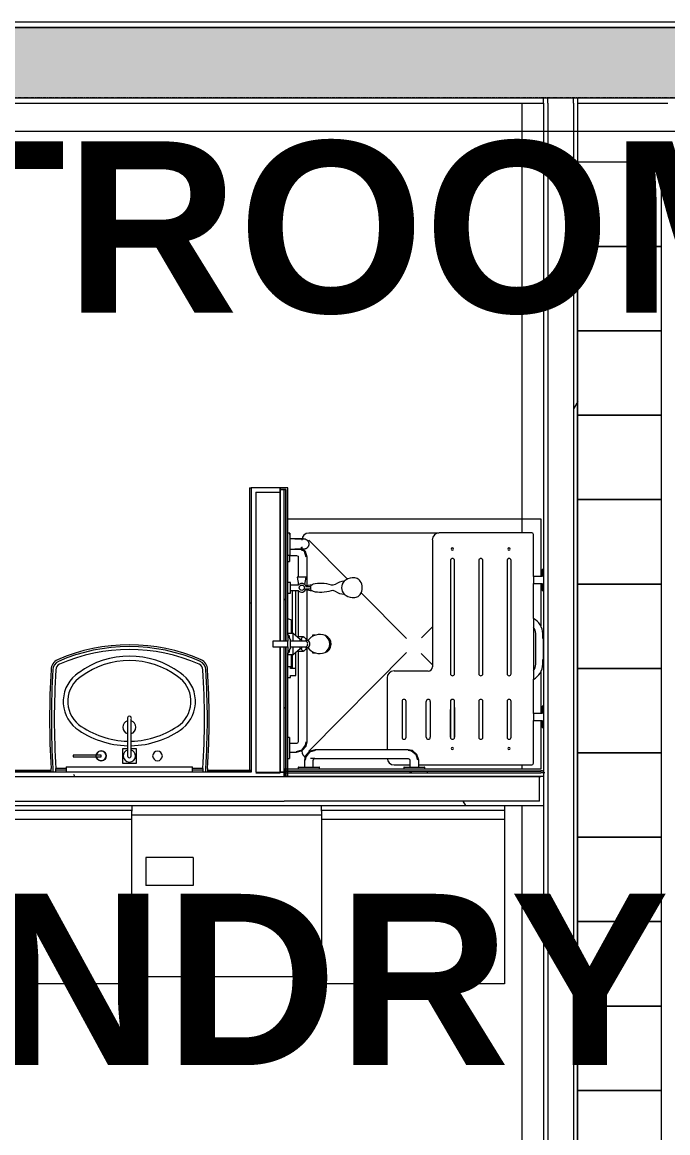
# Model space of a CAD drawing. Header units: inches. Extents: x 25369 to 33163, y -23509 to -20274.
# Drawn here: x 31159.9 to 31251.7, y -22516.7 to -22358.8 of the extents above; entities that cross this region are included whole.
import ezdxf

# ---------------------------------------------------------------- set-up
doc = ezdxf.new("R2010")
doc.units = ezdxf.units.IN
doc.header["$MEASUREMENT"] = 0
doc.linetypes.add('Grid Line 1_2_', pattern=[0.875, 0.5, -0.125, 0.125, -0.125])
for name, color, linetype, lineweight in [('A-AREA', 32, 'Continuous', 70), ('A-FLOR', 192, 'Continuous', 13), ('A-GENM', 13, 'Continuous', 13), ('A-WALL', 113, 'Continuous', 13), ('A-WALL-PATT', 111, 'Continuous', 25), ('G-ANNO-SYMB', 111, 'Continuous', 9), ('I-FURN', 30, 'Continuous', 13), ('I-WALL', 2, 'Continuous', 13), ('M-AREA-IDEN', 171, 'Continuous', 9), ('P-SANR-FIXT', 6, 'Continuous', 13), ('Q-SPCQ', 91, 'Continuous', 13), ('S-GRID', 1, 'Continuous', 9)]:
    doc.layers.add(name, color=color, linetype=linetype, lineweight=lineweight)
doc.styles.add('Arial_B', font='arialbd.ttf', dxfattribs={"height": 24.354149})
pattern_1 = [(0, (5931.104, 0), (61.44, 15.36), [2.534, -43.546, 2.534, -43.546, -245.76]), (0, (5931.104, 0), (61.44, 15.36), [-92.16, 2.534, -89.626, 2.534, -43.546, -107.52]), (0, (5931.104, 0), (61.44, 15.36), [-230.4, 2.534, -28.186, 2.534, -74.266]), (120, (5954.144, 7.68), (-44.02215, 45.528601), [2.534, -43.546, 2.534, -43.546, -245.76]), (120, (5954.144, 7.68), (-44.02215, 45.528601), [-92.16, 2.534, -89.626, 2.534, -43.546, -107.52]), (120, (5954.144, 7.68), (-44.02215, 45.528601), [-230.4, 2.534, -28.186, 2.534, -74.266]), (240, (5961.824, 38.4), (-17.41785, -60.888601), [2.534, -43.546, 2.534, -43.546, -245.76]), (240, (5961.824, 38.4), (-17.41785, -60.888601), [-92.16, 2.534, -89.626, 2.534, -43.546, -107.52]), (240, (5961.824, 38.4), (-17.41785, -60.888601), [-230.4, 2.534, -28.186, 2.534, -74.266])]
pattern_2 = [(296.565, (5959.904, 17.28), (0.0001, 115.19999), [12.88, -244.715]), (33.69, (5965.66, 5.76), (-0.00014, 115.19958), [20.768, -394.592]), (33.69, (6080.86, 5.76), (-0.00014, 115.19958), [20.768, -394.592]), (33.69, (6196.06, 5.76), (-0.00014, 115.19958), [20.768, -394.592]), (116.565, (5982.944, 17.28), (0.0001, 115.19999), [12.88, -244.715]), (213.69, (5977.18, 28.8), (-0.00014, 115.19958), [20.768, -394.592]), (213.69, (6092.38, 28.8), (-0.00014, 115.19958), [20.768, -394.592]), (213.69, (6207.58, 28.8), (-0.00014, 115.19958), [20.768, -394.592]), (26.565, (6005.98, 17.28), (0.0001, 115.2), [25.76, -231.836]), (26.565, (6121.18, 17.28), (0.0001, 115.2), [25.76, -231.836]), (270, (6029.02, 28.8), (115.2, 7e-15), [11.52, -103.68]), (225, (6029.02, 17.28), (-1e-14, 115.20042), [16.292, -146.626]), (135, (6017.5, 5.76), (1e-14, 115.20042), [16.292, -146.626]), (288.435, (5982.944, 51.84), (-0.00042, 115.19956), [18.215, -346.08]), (18.435, (5988.7, 34.56), (-0.0004, 115.19956), [18.215, -346.08]), (18.435, (6103.9, 34.56), (-0.0004, 115.19956), [18.215, -346.08]), (18.435, (6219.1, 34.56), (-0.0004, 115.19956), [18.215, -346.08]), (135, (6005.98, 40.32), (1e-14, 115.20042), [16.292, -146.626]), (180, (5994.46, 51.84), (-1e-14, -115.2), [11.52, -103.68]), (251.565, (5954.144, 80.64), (0.00042, 115.19956), [18.215, -346.08]), (315, (5948.38, 63.36), (-1e-14, 115.20042), [16.292, -146.626]), (71.565, (5959.904, 51.84), (0.00042, 115.19956), [18.215, -346.08]), (135, (5965.66, 69.12), (1e-14, 115.20042), [16.292, -146.626]), (225, (6000.22, 80.64), (-1e-14, 115.20042), [16.292, -146.626]), (123.69, (5988.704, 69.12), (-0.00014, 115.19958), [20.768, -394.592]), (123.69, (6103.904, 69.12), (-0.00014, 115.19958), [20.768, -394.592]), (26.565, (5977.18, 86.4), (0.0001, 115.2), [12.88, -244.715]), (26.565, (6092.38, 86.4), (0.0001, 115.2), [12.88, -244.715]), (315, (5988.7, 92.16), (-1e-14, 115.20042), [16.292, -146.626]), (213.69, (6040.54, 109.44), (-0.00014, 115.19958), [20.768, -394.592]), (213.69, (6155.74, 109.44), (-0.00014, 115.19958), [20.768, -394.592]), (213.69, (6270.94, 109.44), (-0.00014, 115.19958), [20.768, -394.592]), (296.565, (6023.264, 97.92), (0.0001, 115.19999), [12.88, -244.715]), (45, (6029.02, 86.4), (1e-14, 115.20042), [16.292, -146.626]), (90, (6040.54, 97.92), (-115.2, 7e-15), [11.52, -103.68]), (213.69, (5988.7, 115.2), (-0.00014, 115.19958), [20.768, -394.592]), (213.69, (6103.9, 115.2), (-0.00014, 115.19958), [20.768, -394.592]), (213.69, (6219.1, 115.2), (-0.00014, 115.19958), [20.768, -394.592]), (315, (5971.42, 103.68), (-1e-14, 115.20042), [8.146, -154.772]), (26.565, (5977.18, 97.92), (0.0001, 115.2), [12.88, -244.715]), (26.565, (6092.38, 97.92), (0.0001, 115.2), [12.88, -244.715]), (90, (5988.7, 103.68), (-115.2, 7e-15), [11.52, -103.68]), (333.435, (5942.62, 109.44), (-0.0001, 115.2), [12.88, -244.715]), (333.435, (6057.82, 109.44), (-0.0001, 115.2), [12.88, -244.715]), (243.435, (5954.144, 103.68), (-0.0001, 115.19999), [12.88, -244.715]), (161.565, (5948.38, 92.16), (0.0004, 115.19956), [18.215, -346.08]), (161.565, (6063.58, 92.16), (0.0004, 115.19956), [18.215, -346.08]), (161.565, (6178.78, 92.16), (0.0004, 115.19956), [18.215, -346.08]), (45, (5931.1, 97.92), (1e-14, 115.20042), [16.292, -146.626]), (26.565, (5936.86, 0), (0.0001, 115.2), [12.88, -244.715]), (26.565, (6052.06, 0), (0.0001, 115.2), [12.88, -244.715]), (116.565, (5948.384, 5.76), (0.0001, 115.19999), [12.88, -244.715]), (206.565, (5942.62, 17.28), (0.0001, 115.2), [12.88, -244.715]), (206.565, (6057.82, 17.28), (0.0001, 115.2), [12.88, -244.715]), (296.565, (5931.104, 11.52), (0.0001, 115.19999), [12.88, -244.715]), (14.036, (6017.5, 51.84), (0.0005, 115.19957), [23.749, -451.233]), (14.036, (6132.7, 51.84), (0.0005, 115.19957), [23.749, -451.233]), (14.036, (6247.9, 51.84), (0.0005, 115.19957), [23.749, -451.233]), (14.036, (6363.1, 51.84), (0.0005, 115.19957), [23.749, -451.233]), (135, (6040.54, 57.6), (1e-14, 115.20042), [16.292, -146.626]), (198.435, (6029.02, 69.12), (-0.0004, 115.19956), [18.215, -346.08]), (198.435, (6144.22, 69.12), (-0.0004, 115.19956), [18.215, -346.08]), (198.435, (6259.42, 69.12), (-0.0004, 115.19956), [18.215, -346.08]), (296.565, (6011.744, 63.36), (0.0001, 115.19999), [12.88, -244.715]), (333.435, (5936.86, 34.56), (-0.0001, 115.2), [12.88, -244.715]), (333.435, (6052.06, 34.56), (-0.0001, 115.2), [12.88, -244.715]), (45, (5948.38, 28.8), (1e-14, 115.20042), [8.146, -154.772]), (116.565, (5954.144, 34.56), (0.0001, 115.19999), [12.88, -244.715]), (225, (5948.38, 46.08), (-1e-14, 115.20042), [16.292, -146.626])]

# ---------------------------------------------------------------- blocks, each defined once
blk = doc.blocks.new('Locker-Double Stacked - 12_ x 12_-11070-Overall Floor Plan')
at = {"layer": 'I-FURN', "color": 43, "lineweight": 9}
for p, q in [((6, 6), (-6, 6)), ((-6, 6), (-6, -6)), ((6, -6), (6, 6)), ((-6, -6), (6, -6))]:
    blk.add_line(p, q, dxfattribs=at)
blk = doc.blocks.new('Sink-Bathroom-Kohler-Pinoir-2035-8 - Vitreous_China-0-White-V54-Overall Floor Plan')
at = {"layer": 'P-SANR-FIXT', "color": 43, "lineweight": 9}
for p, q in [((25232.93, -22465.43), (25232.93, -22464.93)), ((25233.18, -22464.92), (25233.18, -22465.43)), ((25233.6, -22465.43), (25233.6, -22464.91)), ((25235.05, -22464.91), (25233.6, -22464.91)), ((25254.5, -22464.91), (25253.05, -22464.91)), ((25254.5, -22464.91), (25254.5, -22465.43)), ((25254.91, -22465.43), (25254.91, -22464.92)), ((25255.17, -22464.93), (25255.17, -22465.43)), ((25233.6, -22465.1), (25235.05, -22465.09)), ((25253.05, -22465.09), (25254.5, -22465.1))]:
    blk.add_line(p, q, dxfattribs=at)
for centre, radius, start, end in [((25244.05, -22472.73), 25.41, 66.3302, 113.6742), ((25244.05, -22472.73), 25.15, 66.3302, 113.6726), ((25244.05, -22472.73), 24.74, 66.3302, 113.6698), ((25244.05, -22461.14), 12.2, 53.7683, 126.2317), ((25234.47, -22450.87), 1.54, 113.9605, 180.0345), ((25234.47, -22450.87), 1.29, 113.9877, 180.3965), ((25234.47, -22450.87), 0.875, 114.0553, 181.2927), ((25244.05, -22461.14), 11.57, 53.6931, 126.3069), ((25253.63, -22450.86), 0.862, 358.0783, 66.3302), ((25253.63, -22450.86), 1.28, 359.0965, 66.3302), ((25253.63, -22450.86), 1.53, 359.5057, 66.3302), ((25339.28, -22457.9), 106.58, 176.2183, 183.7835), ((25339.28, -22457.9), 106.33, 176.2135, 183.7881), ((25339.28, -22457.9), 105.91, 176.2045, 183.7955), ((25239.54, -22455.38), 4.9, 123.5514, 230.6366), ((25239.54, -22455.38), 4.26, 123.3558, 230.4225), ((25248.55, -22455.38), 4.26, 309.5775, 56.6442), ((25248.55, -22455.38), 4.9, 309.3634, 56.4486), ((25148.82, -22457.9), 105.91, 356.2045, 3.7955), ((25148.82, -22457.9), 106.33, 356.2119, 3.7854), ((25148.82, -22457.9), 106.58, 356.2165, 3.78), ((25244.05, -22448.85), 12.18, 233.6508, 268.8043), ((25244.05, -22459.05), 0.934, 106.0546, 180), ((25244.05, -22459.05), 0.934, 0, 73.9454), ((25244.05, -22448.85), 12.18, 271.1957, 306.3492), ((25244.05, -22448.85), 12.82, 233.5725, 268.8634), ((25244.05, -22459.05), 0.934, 180, 253.9454), ((25244.05, -22459.05), 0.934, 286.0546, 0), ((25244.05, -22448.85), 12.82, 271.1366, 306.4275), ((25240.05, -22463.11), 0.692, 0, 170.1813), ((25240.05, -22463.11), 0.692, 195.218, 0), ((25248.05, -22463.12), 0.69, 0, 180), ((25248.05, -22463.12), 0.69, 180, 0)]:
    blk.add_arc(centre, radius, start, end, dxfattribs=at)
blk = doc.blocks.new('Parametric_ADA_Grab_Bar_-_2_Piece_3744 - Parametric_ADA_Grab_Bar_-_2_Piece_3744 2-222682-Overall Floor Plan')
at = {"layer": 'A-GENM', "color": 43, "lineweight": 9}
for p, q in [((1.99, 31.91), (1.85, 32.03)), ((0, 30.03), (0.25, 30.03)), ((0.25, 30.98), (0.25, 30.03)), ((0.25, 30.91), (1.25, 30.91)), ((0.25, 30.03), (0.25, 30.08)), ((1.5, 30.66), (1.5, 27.81)), ((2.75, 26.59), (2.75, 30.66)), ((1.5, 27.05), (1.5, 26.69)), ((1.5, 25.94), (1.5, 19.31)), ((2.75, 18.85), (2.75, 26.04)), ((2.75, 4.41), (2.75, 17.77)), ((1.5, 17.32), (1.5, 4.41)), ((0.25, 5.03), (0, 5.03)), ((0.25, 4.98), (0.25, 5.03)), ((0.25, 5.03), (0.25, 2.03)), ((1.25, 4.16), (0.25, 4.16)), ((17.13, 3.28), (3.88, 3.28)), ((0, 2.03), (0.25, 2.03)), ((0.25, 2.91), (1.25, 2.91)), ((0.25, 2.03), (0.25, 2.08)), ((2.38, 1.78), (2.38, 0.78)), ((3.63, 0.78), (3.63, 1.78)), ((3.88, 2.03), (17.13, 2.03)), ((17.38, 1.78), (17.38, 0.78)), ((18.63, 0.78), (18.63, 1.78)), ((1.5, 0.78), (1.5, 0.53)), ((1.5, 0.78), (4.5, 0.78)), ((1.55, 0.78), (1.5, 0.78)), ((4.5, 0.78), (4.45, 0.78)), ((4.5, 0.53), (4.5, 0.78)), ((16.5, 0.78), (16.5, 0.53)), ((16.5, 0.78), (19.5, 0.78)), ((16.55, 0.78), (16.5, 0.78)), ((19.5, 0.78), (19.45, 0.78)), ((19.5, 0.53), (19.5, 0.78))]:
    blk.add_line(p, q, dxfattribs=at)
at = {"layer": 'A-GENM', "color": 43, "lineweight": 9, "flags": 128}
for points in [[(2.63, 30.66), (2.38, 31.44), (1.88, 31.83)], [(2.75, 30.66), (2.51, 31.48), (2.08, 31.84)], [(1.25, 30.91), (1.46, 30.79), (1.5, 30.66)], [(1.25, 2.91), (2.07, 3.15), (2.62, 3.8), (2.75, 4.41)], [(1.5, 4.41), (1.39, 4.2), (1.25, 4.16)], [(1.25, 3.03), (2.03, 3.27), (2.54, 3.92), (2.63, 4.41)], [(3.88, 3.28), (3.05, 3.04), (2.5, 2.38), (2.38, 1.78)], [(18.63, 1.78), (18.38, 2.6), (17.73, 3.15), (17.13, 3.28)], [(3.88, 3.16), (3.09, 2.91), (2.59, 2.27), (2.5, 1.78)], [(3.63, 1.78), (3.74, 1.99), (3.88, 2.03)], [(18.5, 1.78), (18.26, 2.56), (17.61, 3.07), (17.13, 3.16)], [(17.13, 2.03), (17.34, 1.92), (17.38, 1.78)]]:
    blk.add_lwpolyline(points, dxfattribs=at)
blk = doc.blocks.new('Shower_Seat-Retractable-Frost_Products_LTD_-Handicap-_975L_M_ - Steel-Stainless-V65-Overall Floor Plan')
at = {"layer": 'Q-SPCQ', "color": 43, "lineweight": 9}
for p, q in [((25301.29, -22431.4), (25288.14, -22431.4)), ((25301.54, -22437.61), (25301.54, -22431.65)), ((25287.15, -22432.4), (25287.15, -22450.46)), ((25289.73, -22435.33), (25289.73, -22451.44)), ((25290.31, -22451.44), (25290.31, -22435.33)), ((25293.76, -22435.33), (25293.76, -22451.44)), ((25294.33, -22451.44), (25294.33, -22435.33)), ((25297.78, -22435.33), (25297.78, -22451.44)), ((25298.36, -22451.44), (25298.36, -22435.33)), ((25301.54, -22437.61), (25301.54, -22438.61)), ((25302.78, -22437.61), (25301.54, -22437.61)), ((25302.95, -22436.62), (25302.78, -22436.62)), ((25302.78, -22436.62), (25302.78, -22437.61)), ((25301.54, -22438.61), (25302.77, -22438.61)), ((25301.54, -22443.59), (25301.54, -22438.61)), ((25302.77, -22438.61), (25302.77, -22439.6)), ((25302.77, -22439.6), (25302.95, -22439.6)), ((25301.54, -22443.52), (25301.54, -22452.23)), ((25301.86, -22450.09), (25301.86, -22445.71)), ((25302.86, -22446.42), (25302.86, -22445.74)), ((25302.95, -22446.41), (25302.86, -22446.42)), ((25302.95, -22449.41), (25302.95, -22446.41)), ((25302.86, -22449.41), (25302.95, -22449.41)), ((25302.86, -22450.09), (25302.86, -22449.41)), ((25280.7, -22452.04), (25280.7, -22462.26)), ((25286.56, -22451.05), (25281.7, -22451.05)), ((25301.54, -22457.07), (25301.54, -22452.23)), ((25282.84, -22455.37), (25282.84, -22460.47)), ((25283.42, -22460.47), (25283.42, -22455.37)), ((25286.29, -22460.47), (25286.29, -22455.37)), ((25286.86, -22455.37), (25286.86, -22460.47)), ((25289.73, -22455.37), (25289.73, -22455.42)), ((25289.73, -22455.37), (25289.73, -22460.47)), ((25290.31, -22460.47), (25290.31, -22455.37)), ((25293.76, -22455.37), (25293.76, -22460.47)), ((25294.33, -22460.47), (25294.33, -22455.37)), ((25297.78, -22455.37), (25297.78, -22460.47)), ((25298.36, -22460.47), (25298.36, -22455.37)), ((25289.73, -22460.47), (25289.73, -22456.52)), ((25290.31, -22456.25), (25290.31, -22460.47)), ((25301.54, -22457.07), (25301.54, -22458.07)), ((25302.78, -22457.07), (25301.54, -22457.07)), ((25302.78, -22456.07), (25302.78, -22457.07)), ((25302.95, -22456.07), (25302.78, -22456.07)), ((25301.54, -22458.07), (25302.78, -22458.07)), ((25301.54, -22464.15), (25301.54, -22458.07)), ((25302.78, -22458.07), (25302.78, -22459.06)), ((25302.78, -22459.06), (25302.95, -22459.06)), ((25281.7, -22464.4), (25283.97, -22464.4)), ((25285.18, -22464.4), (25301.29, -22464.4))]:
    blk.add_line(p, q, dxfattribs=at)
for centre, radius, start, end in [((25288.14, -22432.4), 0.998, 90, 180), ((25301.29, -22431.65), 0.249, 0, 90), ((25289.98, -22433.71), 0.157, 90, 270), ((25289.98, -22433.71), 0.157, 270, 90), ((25298.04, -22433.71), 0.157, 90, 270), ((25298.04, -22433.71), 0.157, 270, 90), ((25290.02, -22435.33), 0.289, 0, 180), ((25294.05, -22435.33), 0.289, 0, 180), ((25298.07, -22435.33), 0.289, 0, 180), ((25300.57, -22445.43), 2.09, 57.8406, 62.567), ((25300.43, -22445.74), 2.42, 0, 62.8489), ((25300.5, -22445.71), 1.35, 0, 40), ((25286.56, -22450.46), 0.589, 270, 0), ((25300.41, -22450.06), 1.45, 321.4199, 358.8453), ((25300.39, -22450.05), 2.47, 297.8217, 359.1458), ((25281.7, -22452.04), 0.998, 90, 180), ((25290.02, -22451.44), 0.288, 180, 0), ((25294.05, -22451.44), 0.288, 180, 0), ((25298.07, -22451.44), 0.289, 180, 0), ((25300.67, -22450.7), 1.77, 299.5044, 304.7548), ((25283.13, -22455.37), 0.289, 0, 180), ((25286.57, -22455.37), 0.289, 0, 180), ((25290.02, -22455.37), 0.289, 40.7863, 180), ((25290.02, -22455.37), 0.289, 0, 180), ((25294.05, -22455.37), 0.289, 0, 180), ((25298.07, -22455.37), 0.289, 0, 180), ((25283.13, -22460.47), 0.289, 180, 0), ((25286.57, -22460.47), 0.289, 180, 0), ((25290.02, -22460.47), 0.289, 180, 0), ((25290.02, -22460.47), 0.289, 180, 0), ((25294.05, -22460.47), 0.289, 180, 0), ((25298.07, -22460.47), 0.289, 180, 0), ((25289.98, -22462.07), 0.157, 90, 270), ((25289.98, -22462.07), 0.157, 270, 90), ((25298.04, -22462.07), 0.157, 90, 270), ((25298.04, -22462.07), 0.157, 270, 90), ((25281.7, -22463.4), 0.998, 182.9325, 270), ((25301.29, -22464.15), 0.249, 270, 0)]:
    blk.add_arc(centre, radius, start, end, dxfattribs=at)
blk = doc.blocks.new('817_Grab_Bars - 8170-001180-25756-Overall Floor Plan')
at = {"layer": 'Q-SPCQ', "color": 43, "lineweight": 9}
for p, q in [((25469.02, -22690.3), (25469.02, -22691.02)), ((25469.02, -22690.3), (25469.02, -22691.02)), ((25470.52, -22691.02), (25470.52, -22690.3)), ((25470.52, -22691.02), (25470.52, -22690.3)), ((25468.2, -22691.02), (25468.2, -22691.3)), ((25468.2, -22691.02), (25468.2, -22691.3)), ((25468.2, -22691.02), (25471.33, -22691.02)), ((25468.41, -22691.02), (25468.2, -22691.02)), ((25468.2, -22691.02), (25468.41, -22691.02)), ((25468.41, -22691.02), (25468.2, -22691.02)), ((25471.33, -22691.3), (25471.33, -22691.02)), ((25471.33, -22691.3), (25471.33, -22691.02))]:
    blk.add_line(p, q, dxfattribs=at)
at = {"layer": 'Q-SPCQ', "color": 43, "lineweight": 9, "flags": 128}
for points in [[(25469.02, -22689.05), (25469.02, -22689.02), (25469.02, -22688.99), (25469.02, -22688.96), (25469.02, -22688.93), (25469.03, -22688.9), (25469.04, -22688.87), (25469.04, -22688.85), (25469.05, -22688.82), (25469.06, -22688.79), (25469.07, -22688.76), (25469.09, -22688.73), (25469.1, -22688.71), (25469.11, -22688.68), (25469.13, -22688.65), (25469.15, -22688.63), (25469.16, -22688.6), (25469.18, -22688.58), (25469.2, -22688.56), (25469.22, -22688.54), (25469.24, -22688.51), (25469.26, -22688.49), (25469.29, -22688.47), (25469.31, -22688.46), (25469.34, -22688.44), (25469.36, -22688.42), (25469.39, -22688.41), (25469.41, -22688.39), (25469.44, -22688.38), (25469.47, -22688.37), (25469.49, -22688.35), (25469.52, -22688.34), (25469.55, -22688.33), (25469.58, -22688.33), (25469.61, -22688.32), (25469.64, -22688.31), (25469.67, -22688.31), (25469.7, -22688.31), (25469.73, -22688.3), (25469.76, -22688.3), (25469.77, -22688.3)], [(25469.02, -22689.05), (25469.02, -22689.05), (25469.02, -22689.06), (25469.02, -22689.06), (25469.02, -22689.07), (25469.02, -22689.08), (25469.02, -22689.09), (25469.02, -22689.1), (25469.02, -22689.12), (25469.02, -22689.13), (25469.02, -22689.15), (25469.02, -22689.17), (25469.02, -22689.19), (25469.02, -22689.22), (25469.02, -22689.24), (25469.02, -22689.27), (25469.02, -22689.3), (25469.02, -22689.33), (25469.02, -22689.36), (25469.02, -22689.4), (25469.02, -22689.43), (25469.02, -22689.47), (25469.02, -22689.51), (25469.02, -22689.55), (25469.02, -22689.59), (25469.02, -22689.63), (25469.02, -22689.67), (25469.02, -22689.71), (25469.02, -22689.76), (25469.02, -22689.8), (25469.02, -22689.85), (25469.02, -22689.9), (25469.02, -22689.94), (25469.02, -22689.99), (25469.02, -22690.04), (25469.02, -22690.09), (25469.02, -22690.14), (25469.02, -22690.19), (25469.02, -22690.24), (25469.02, -22690.29), (25469.02, -22690.3)], [(25469.02, -22690.3), (25469.02, -22690.25), (25469.02, -22690.2), (25469.02, -22690.15), (25469.02, -22690.1), (25469.02, -22690.05), (25469.02, -22690.01), (25469.02, -22689.96), (25469.02, -22689.91), (25469.02, -22689.86), (25469.02, -22689.82), (25469.02, -22689.77), (25469.02, -22689.73), (25469.02, -22689.68), (25469.02, -22689.64), (25469.02, -22689.6), (25469.02, -22689.56), (25469.02, -22689.52), (25469.02, -22689.48), (25469.02, -22689.44), (25469.02, -22689.41), (25469.02, -22689.37), (25469.02, -22689.34), (25469.02, -22689.31), (25469.02, -22689.28), (25469.02, -22689.25), (25469.02, -22689.22), (25469.02, -22689.2), (25469.02, -22689.18), (25469.02, -22689.16), (25469.02, -22689.14), (25469.02, -22689.12), (25469.02, -22689.11), (25469.02, -22689.09), (25469.02, -22689.08), (25469.02, -22689.07), (25469.02, -22689.06), (25469.02, -22689.06), (25469.02, -22689.05), (25469.02, -22689.05)], [(25469.77, -22688.3), (25469.8, -22688.3), (25469.83, -22688.31), (25469.86, -22688.31), (25469.88, -22688.31), (25469.91, -22688.32), (25469.94, -22688.32), (25469.97, -22688.33), (25470, -22688.34), (25470.03, -22688.35), (25470.06, -22688.36), (25470.08, -22688.37), (25470.11, -22688.39), (25470.14, -22688.4), (25470.16, -22688.42), (25470.19, -22688.43), (25470.21, -22688.45), (25470.24, -22688.47), (25470.26, -22688.49), (25470.28, -22688.51), (25470.3, -22688.53), (25470.32, -22688.55), (25470.34, -22688.57), (25470.36, -22688.6), (25470.38, -22688.62), (25470.4, -22688.65), (25470.41, -22688.67), (25470.43, -22688.7), (25470.44, -22688.73), (25470.45, -22688.75), (25470.46, -22688.78), (25470.47, -22688.81), (25470.48, -22688.84), (25470.49, -22688.87), (25470.5, -22688.9), (25470.5, -22688.93), (25470.51, -22688.95), (25470.51, -22688.98), (25470.51, -22689.01), (25470.52, -22689.04), (25470.52, -22689.05)], [(25470.52, -22690.3), (25470.52, -22690.25), (25470.52, -22690.2), (25470.52, -22690.15), (25470.52, -22690.1), (25470.52, -22690.05), (25470.52, -22690.01), (25470.52, -22689.96), (25470.52, -22689.91), (25470.52, -22689.86), (25470.52, -22689.82), (25470.52, -22689.77), (25470.52, -22689.73), (25470.52, -22689.68), (25470.52, -22689.64), (25470.52, -22689.6), (25470.52, -22689.56), (25470.52, -22689.52), (25470.52, -22689.48), (25470.52, -22689.44), (25470.52, -22689.41), (25470.52, -22689.37), (25470.52, -22689.34), (25470.52, -22689.31), (25470.52, -22689.28), (25470.52, -22689.25), (25470.52, -22689.22), (25470.52, -22689.2), (25470.52, -22689.18), (25470.52, -22689.16), (25470.52, -22689.14), (25470.52, -22689.12), (25470.52, -22689.11), (25470.52, -22689.09), (25470.52, -22689.08), (25470.52, -22689.07), (25470.52, -22689.06), (25470.52, -22689.06), (25470.52, -22689.05), (25470.52, -22689.05)], [(25470.52, -22689.05), (25470.52, -22689.05), (25470.52, -22689.06), (25470.52, -22689.06), (25470.52, -22689.07), (25470.52, -22689.08), (25470.52, -22689.09), (25470.52, -22689.1), (25470.52, -22689.12), (25470.52, -22689.13), (25470.52, -22689.15), (25470.52, -22689.17), (25470.52, -22689.19), (25470.52, -22689.22), (25470.52, -22689.24), (25470.52, -22689.27), (25470.52, -22689.3), (25470.52, -22689.33), (25470.52, -22689.36), (25470.52, -22689.4), (25470.52, -22689.43), (25470.52, -22689.47), (25470.52, -22689.51), (25470.52, -22689.55), (25470.52, -22689.59), (25470.52, -22689.63), (25470.52, -22689.67), (25470.52, -22689.71), (25470.52, -22689.76), (25470.52, -22689.8), (25470.52, -22689.85), (25470.52, -22689.9), (25470.52, -22689.94), (25470.52, -22689.99), (25470.52, -22690.04), (25470.52, -22690.09), (25470.52, -22690.14), (25470.52, -22690.19), (25470.52, -22690.24), (25470.52, -22690.29), (25470.52, -22690.3)]]:
    blk.add_lwpolyline(points, dxfattribs=at)
blk = doc.blocks.new('Shower Base-3D - 36_ x 36_-96782-Overall Floor Plan')
at = {"layer": 'P-SANR-FIXT', "color": 43, "lineweight": 9}
for p, q in [((-18, 18), (18, 18)), ((18, 18), (18, 9.82)), ((3.47, 16), (-15, 16)), ((-9.49, 9.44), (-15, 15)), ((-16, 14.05), (-16, 13.82)), ((-16, 13.74), (-16, 13.47)), ((18, 8.82), (18, 2.8)), ((-1.13, 0.98), (-7.57, 7.49)), ((1.01, 1.11), (2.57, 2.65)), ((-1.12, -1), (-15, -15)), ((0.97, -1.14), (2.57, -2.72)), ((18, -3.75), (18, -9.64)), ((18, -10.64), (18, -17.56)), ((-16, -14.83), (-16, -15)), ((-14.76, -16), (-14.13, -16))]:
    blk.add_line(p, q, dxfattribs=at)
for centre, start, end in [((-15, 15), 90, 180), ((-15, -15), 180, 243.9725)]:
    blk.add_arc(centre, 1, start, end, dxfattribs=at)
blk = doc.blocks.new('Shower-Unit-Zurn-Z7301-SS-MT-DV2P-HW - Z7301-SS-MT-DV2P-HW-V70-Overall Floor Plan')
at = {"layer": 'A-GENM', "lineweight": 9}
for p, q in [((-4.75, 0), (-4.75, -0.38)), ((-4.75, -0.38), (-4.5, -0.38)), ((-4.5, -0.38), (-4.5, -1.13)), ((-4.5, -1.13), (-3.5, -1.13)), ((-3.5, -1.13), (-3.5, -0.38)), ((-3.5, -0.38), (-3.25, -0.38)), ((-1.5, -0.63), (-3.5, -0.63)), ((-3.5, -1.13), (-1.17, -1.13)), ((-3.25, -0.38), (-3.25, 0)), ((1.17, -1.13), (7.62, -1.13)), ((7.62, -0.63), (1.5, -0.63)), ((7.25, 0), (7.25, -0.38)), ((7.25, -0.38), (7.62, -0.38)), ((7.62, -0.38), (8.38, -0.38)), ((7.62, -0.38), (7.62, -1.5)), ((8.38, -1.5), (8.38, -0.38)), ((8.38, -0.38), (8.75, -0.38)), ((9.5, -1.36), (8.44, -1.55)), ((8.75, -0.38), (8.75, 0)), ((9.5, -2.62), (9.5, -1.36)), ((7.75, -2.62), (7.63, -3.19)), ((7.86, -2.61), (7.86, -3.12)), ((8.14, -3.12), (8.14, -2.61)), ((8.37, -3.19), (8.25, -2.62)), ((8.44, -2.45), (9.5, -2.62)), ((7.62, -3.24), (7.62, -3.41)), ((8.38, -3.41), (8.38, -3.24)), ((7.63, -6.21), (7.65, -6.42)), ((8.35, -6.42), (8.37, -6.21)), ((7.65, -6.42), (7.52, -6.76)), ((8.48, -6.76), (8.35, -6.42))]:
    blk.add_line(p, q, dxfattribs=at)
at = {"layer": 'A-GENM', "color": 43, "lineweight": 9}
for p, q in [((-1.5, 0), (-1.5, -0.75)), ((-1.5, -0.75), (-0.4, -0.75)), ((-1.5, -0.75), (-0.63, -1.75)), ((0.4, -0.75), (1.5, -0.75)), ((0.63, -1.75), (1.5, -0.75)), ((1.5, -0.75), (1.5, 0)), ((-0.63, -1.75), (-0.4, -1.75)), ((-0.63, -1.75), (-0.63, -2)), ((-0.63, -2), (-0.4, -2)), ((0.4, -1.75), (0.63, -1.75)), ((0.4, -2), (0.63, -2)), ((0.63, -2), (0.63, -1.75)), ((-1.05, -3.5), (-1.25, -3.5)), ((-1.25, -3.5), (-1.25, -3.96)), ((1.25, -3.5), (1.06, -3.5)), ((1.25, -3.92), (1.25, -3.5))]:
    blk.add_line(p, q, dxfattribs=at)
at = {"layer": 'A-GENM', "lineweight": 9}
blk.add_circle((8, -2), 0.375, dxfattribs=at)
for centre, radius, start, end in [((8, -2), 0.625, 126.8699, 256.9481), ((8, -2), 0.625, 45.7475, 53.1301), ((8, -2), 0.625, 314.2572, 45.7475), ((8, -3.12), 0.141, 180, 360), ((8, -2), 0.625, 283.0519, 314.2572), ((11.46, -4.61), 4.08, 165.8269, 183.3406), ((8.98, -4.32), 1.63, 146.1204, 154.5364), ((7.85, -3.23), 0.225, 167.7751, 181.8194), ((8, -3.9), 0.687, 56.9089, 123.0911), ((8.15, -3.23), 0.225, 358.1806, 12.2249), ((7.02, -4.32), 1.63, 25.4636, 33.8796), ((4.54, -4.61), 4.08, 356.6594, 14.1731), ((11.6, -4.81), 4.22, 180.5665, 199.4054), ((4.4, -4.81), 4.22, 340.5946, 359.4335), ((9.42, -8.15), 2.35, 143.7224, 177.4669), ((8, -8.99), 1.34, 46.1253, 133.8747), ((6.58, -8.15), 2.35, 2.5331, 36.2776), ((8.6, -9.29), 2, 176.4673, 197.5327), ((8.47, -9.28), 1.87, 138.72, 176.4673), ((7.53, -9.28), 1.87, 3.5327, 41.28), ((7.4, -9.29), 2, 342.4673, 3.5327), ((7.65, -9.45), 1.05, 204.5638, 235.4362), ((7.96, -9.01), 1.59, 235.4362, 271.5888), ((8.04, -9.01), 1.59, 268.4112, 304.5638), ((8.35, -9.45), 1.05, 304.5638, 335.4362)]:
    blk.add_arc(centre, radius, start, end, dxfattribs=at)
at = {"layer": 'P-SANR-FIXT', "color": 43, "lineweight": 9}
for p, q in [((0.4, 2.13), (-0.4, 2.13)), ((-0.4, 2.13), (-0.4, 0)), ((0.4, 0), (0.4, 2.13)), ((-0.4, 0), (-1.24, 0)), ((-1.24, 0), (-1.24, -0.1)), ((-0.4, 0), (0.4, 0)), ((1.24, 0), (0.4, 0)), ((1.24, -0.1), (1.24, 0)), ((-3.31, -0.54), (-1.5, -0.54)), ((-1, -1.33), (-1, -2.23)), ((-0.55, -0.38), (-0.4, -0.38)), ((-0.4, -0.38), (-0.4, -2.46)), ((-0.4, -0.38), (0.4, -0.38)), ((0.4, -2.46), (0.4, -0.38)), ((0.4, -0.38), (0.55, -0.38)), ((1, -2.23), (1, -1.33)), ((1.5, -0.54), (3.31, -0.54)), ((3.43, -0.45), (3.56, 0)), ((-0.48, -2.64), (-0.48, -2.84)), ((0.48, -2.84), (0.48, -2.64))]:
    blk.add_line(p, q, dxfattribs=at)
for centre, radius, start, end in [((-3.31, -0.42), 0.125, 196, 270), ((-1.14, -0.1), 0.0945, 180, 270), ((-1.14, -1.21), 1.02, 54.522, 90), ((1.14, -1.21), 1.02, 90, 125.478), ((1.14, -0.1), 0.0945, 270, 360), ((3.31, -0.42), 0.125, 270, 344), ((0.79, -4.57), 2.15, 126.1534, 200.0175), ((-0.63, -2.12), 0.388, 197.5027, 230.4973), ((-2.26, -4.09), 2.18, 35.18, 50.4973), ((2.26, -4.09), 2.18, 129.5027, 144.8141), ((-0.79, -4.57), 2.15, 337.8261, 53.8466), ((0.63, -2.12), 0.388, 309.5027, 342.4973), ((0, -4.86), 1.31, 200.0175, 336.4181), ((0, -4.51), 1.46, 212.9208, 327.0792)]:
    blk.add_arc(centre, radius, start, end, dxfattribs=at)
for centre, major_axis, ratio, start_param, end_param in [((0, -2.84), (-0.476, 0), 0.662364, 0, 3.141593), ((0, -2.46), (-0.4, 0), 0.941821, 0, 3.141593), ((-0.11, -2.15), (-1.11, 0.08), 0.351489, 2.831356, 3.949343)]:
    blk.add_ellipse(centre, major_axis=major_axis, ratio=ratio, start_param=start_param, end_param=end_param, dxfattribs=at)
blk.add_open_spline([(-0.68, -1.91), (-0.69, -1.92), (-0.81, -1.97), (-0.96, -2.08), (-1.02, -2.22), (-0.98, -2.3), (-0.94, -2.34)], degree=3, knots=[0.2535572, 0.2535572, 0.2535572, 0.2535572, 0.2857143, 0.5714286, 0.7857143, 1, 1, 1, 1], dxfattribs=at)
for points in [[(-0.4, -2.46), (-0.42, -2.48), (-0.44, -2.52), (-0.47, -2.58), (-0.48, -2.62), (-0.48, -2.64)], [(0.48, -2.64), (0.48, -2.62), (0.47, -2.58), (0.44, -2.52), (0.42, -2.48), (0.4, -2.46)]]:
    blk.add_open_spline(points, degree=3, dxfattribs=at)
blk = doc.blocks.new('Bradley-Washroom_Accessories-Mirrors-780_Custom - Bradley-Washroom_Accessories-Mirrors-780_Custom-166799-Overall Floor Plan')
at = {"layer": 'Q-SPCQ', "color": 43, "lineweight": 9}
for p, q in [((25235.05, -22464.68), (25253.05, -22464.68)), ((25235.05, -22464.68), (25235.05, -22465.43)), ((25253.05, -22465.43), (25253.05, -22464.68))]:
    blk.add_line(p, q, dxfattribs=at)
blk = doc.blocks.new('Faucet-Lavatory-Zurn-Z6920XL - Z6920-XL-ADM2-H4-V60-Overall Floor Plan')
at = {"layer": 'P-SANR-FIXT', "lineweight": 9}
for p, q in [((1, 1), (-1, 1)), ((-1, 1), (-1, -1)), ((-0.25, 0), (-0.25, -5.25)), ((0.25, -5.25), (0.25, 0)), ((1, -1), (1, 1)), ((8, 0.12), (4, 0.12)), ((4, 0.12), (4, -0.12)), ((8, -0.12), (8, 0.12)), ((-1, -1), (-0.25, -1)), ((0.25, -1), (1, -1)), ((4, -0.12), (8, -0.12))]:
    blk.add_line(p, q, dxfattribs=at)
blk.add_circle((4, 0), 0.719, dxfattribs=at)
for centre, radius, start, end in [((0, 0), 0.875, 0, 180), ((0, 0), 0.875, 180, 252.8571), ((0, 0), 0.25, 360, 180), ((0, 0), 0.875, 287.1429, 0), ((0, -5.37), 0.281, 152.734, 27.266)]:
    blk.add_arc(centre, radius, start, end, dxfattribs=at)
blk = doc.blocks.new('Locker Rooms and Restrooms_rvt-2-Overall Floor Plan')
at = {"layer": 'A-WALL-PATT', "lineweight": 9}
h = blk.add_hatch(dxfattribs=at)
h.set_pattern_fill('FP_43', color=43, style=0, pattern_type=2)
h.set_pattern_definition([(90, (31180.494, -22465.428), (-24, -48), [48, 0, 0, 0]), (180, (31192.494, -22441.43), (-6e-15, -48), [12, -12]), (180, (31180.494, -22453.43), (-6e-15, -48), [12, -12]), (180, (31180.494, -22429.43), (-6e-15, -48), [12, -12]), (90, (31168.494, -22465.428), (-24, -48), [48, 0, 0, 0]), (180, (31192.494, -22417.43), (-6e-15, -48), [12, -12])])
h.paths.add_polyline_path([(25261.14, -22465.43), (25261.39, -22465.43), (25261.39, -22424.99), (25261.14, -22424.99), (25261.14, -22465.18)], flags=0)
h = blk.add_hatch(dxfattribs=at)
h.set_pattern_fill('FP_38', color=253, style=0, pattern_type=2)
h.set_pattern_definition(pattern_2)
h.paths.add_polyline_path([(25266.27, -22466.05), (25266.33, -22466.05), (25266.27, -22462.68)], flags=0)
h.paths.add_polyline_path([(25266.27, -22425.3), (25266.27, -22425.24), (25265.52, -22425.3)], flags=0)
h = blk.add_hatch(dxfattribs=at)
h.set_pattern_fill('FP_38', color=253, style=0, pattern_type=2)
h.set_pattern_definition(pattern_2)
h.paths.add_polyline_path([(25266.05, -22466.05), (25266.27, -22466.05), (25266.18, -22447.61), (25266.02, -22447.61), (25266.05, -22465.43)], flags=0)
h.paths.add_polyline_path([(25266.02, -22446.81), (25266.27, -22446.81), (25266.27, -22425.3), (25266.02, -22425.3), (25266.02, -22443.31)], flags=0)
h = blk.add_hatch(dxfattribs=at)
h.set_pattern_fill('FP_17', color=253, style=0, pattern_type=2)
h.set_pattern_definition(pattern_1)
h.paths.add_polyline_path([(25174.77, -22469.55), (25175.39, -22469.55), (25175.39, -22466.05), (25262.02, -22466.05), (25262.02, -22465.43), (25174.77, -22465.43), (25174.77, -22466.05)], flags=0)
h.paths.add_polyline_path([(25265.52, -22466.05), (25266.05, -22466.05), (25266.05, -22465.43), (25265.52, -22465.43)], flags=0)
h = blk.add_hatch(dxfattribs=at)
h.set_pattern_fill('FP_42', color=43, style=0, pattern_type=2)
h.set_pattern_definition([(180, (31196.62, -22477.428), (48, -24), [48, 0, 0, 0]), (270, (31172.62, -22465.43), (48, 3e-15), [12, -12]), (270, (31184.62, -22477.43), (48, 3e-15), [12, -12]), (270, (31160.62, -22477.43), (48, 3e-15), [12, -12]), (180, (31196.62, -22489.428), (48, -24), [48, 0, 0, 0]), (270, (31148.62, -22465.43), (48, 3e-15), [12, -12])])
h.paths.add_polyline_path([(25205.91, -22465.43), (25221.16, -22465.43), (25221.16, -22465.18), (25181.87, -22465.18), (25181.87, -22465.43), (25188.37, -22465.43)], flags=0)
h.paths.add_polyline_path([(25175.39, -22465.43), (25179.16, -22465.43), (25179.16, -22465.18), (25174.83, -22465.18), (25174.83, -22465.43)], flags=0)
h.paths.add_polyline_path([(25261.39, -22465.43), (25261.39, -22465.18), (25255.17, -22465.18), (25255.17, -22465.43), (25258.55, -22465.43)], flags=0)
h.paths.add_polyline_path([(25223.87, -22465.43), (25232.93, -22465.43), (25232.93, -22465.18), (25223.87, -22465.18)], flags=0)
h = blk.add_hatch(dxfattribs=at)
h.set_pattern_fill('FP_38', color=253, style=0, pattern_type=2)
h.set_pattern_definition(pattern_2)
h.paths.add_polyline_path([(25293.64, -22465.55), (25302.89, -22465.55), (25302.83, -22465.3), (25266.05, -22465.3), (25266.05, -22465.55), (25276.1, -22465.55)], flags=0)
h = blk.add_hatch(dxfattribs=at)
h.set_pattern_fill('FP_17', color=253, style=0, pattern_type=2)
h.set_pattern_definition(pattern_1)
h.paths.add_polyline_path([(25266.05, -22470.18), (25303.02, -22470.18), (25303.02, -22466.05), (25302.39, -22466.05), (25302.39, -22469.55), (25266.05, -22469.55)], flags=0)
h = blk.add_hatch(dxfattribs=at)
h.set_pattern_fill('FP_38', color=253, style=0, pattern_type=2)
h.set_pattern_definition(pattern_2)
h.paths.add_polyline_path([(25302.58, -22465.3), (25302.58, -22465.24), (25293.64, -22465.3)], flags=0)
at = {"layer": 'A-WALL', "color": 43, "lineweight": 9}
for p, q in [((25261.14, -22424.99), (25261.39, -22424.99)), ((25261.14, -22424.99), (25261.14, -22465.43)), ((25232.93, -22465.18), (25223.87, -22465.18)), ((25261.39, -22465.18), (25255.17, -22465.18))]:
    blk.add_line(p, q, dxfattribs=at)
at = {"layer": 'A-WALL', "color": 7}
for p, q in [((25266.27, -22425.24), (25265.52, -22425.24)), ((25266.27, -22425.3), (25265.52, -22425.3)), ((25266.02, -22425.3), (25266.02, -22446.81)), ((25266.33, -22425.24), (25266.27, -22425.24)), ((25266.27, -22425.3), (25266.27, -22446.81)), ((25266.33, -22425.24), (25266.33, -22446.81)), ((25262.02, -22425.62), (25262.02, -22465.43)), ((25262.02, -22425.62), (25265.52, -22425.62)), ((25266.02, -22447.61), (25266.02, -22459.69)), ((25266.27, -22447.61), (25266.27, -22459.69)), ((25266.33, -22447.61), (25266.33, -22459.69)), ((25265.52, -22459.69), (25265.52, -22465.43)), ((25265.52, -22465.43), (25265.52, -22459.69)), ((25266.02, -22459.69), (25266.02, -22465.43)), ((25266.27, -22459.69), (25266.27, -22466.05)), ((25266.33, -22459.69), (25266.33, -22466.05)), ((25175.39, -22466.05), (25262.02, -22466.05)), ((25262.02, -22466.05), (25265.52, -22466.05)), ((25265.52, -22466.05), (25266.05, -22466.05)), ((25266.05, -22465.24), (25302.58, -22465.24)), ((25266.05, -22465.3), (25302.58, -22465.3)), ((25266.05, -22465.55), (25302.58, -22465.55)), ((25302.39, -22469.55), (25302.39, -22466.05)), ((25302.83, -22465.24), (25302.58, -22465.24)), ((25302.83, -22465.3), (25302.58, -22465.3)), ((25302.89, -22465.55), (25302.58, -22465.55)), ((25302.89, -22465.3), (25302.83, -22465.3)), ((25303.14, -22465.55), (25302.89, -22465.55)), ((25175.39, -22469.55), (25266.05, -22469.55)), ((25302.39, -22469.55), (25266.05, -22469.55))]:
    blk.add_line(p, q, dxfattribs=at)
at = {"layer": 'I-WALL', "color": 7}
for p, q in [((25262.02, -22424.99), (25261.39, -22424.99)), ((25261.39, -22424.99), (25261.39, -22465.43)), ((25265.52, -22424.99), (25262.02, -22424.99)), ((25266.33, -22424.99), (25265.52, -22424.99)), ((25265.52, -22424.99), (25265.52, -22425.24)), ((25265.52, -22425.62), (25265.52, -22424.99)), ((25265.52, -22425.24), (25265.52, -22425.3)), ((25265.52, -22425.3), (25265.52, -22425.62)), ((25266.58, -22424.99), (25266.33, -22424.99)), ((25266.58, -22445.97), (25266.58, -22424.99)), ((25265.52, -22425.62), (25265.52, -22446.81)), ((25265.52, -22446.81), (25265.52, -22425.62)), ((25265.52, -22447.61), (25265.52, -22459.69)), ((25265.52, -22459.69), (25265.52, -22447.61)), ((25266.58, -22466.05), (25266.58, -22448.45)), ((25302.58, -22464.99), (25266.05, -22464.99)), ((25266.05, -22464.99), (25266.05, -22466.05)), ((25261.39, -22465.43), (25174.77, -22465.43)), ((25262.02, -22465.43), (25265.52, -22465.43)), ((25266.05, -22465.43), (25265.52, -22465.43)), ((25265.52, -22465.43), (25266.05, -22465.43)), ((25266.05, -22466.05), (25266.05, -22465.43)), ((25266.05, -22465.43), (25266.05, -22466.05)), ((25302.39, -22466.05), (25266.05, -22466.05)), ((25266.05, -22466.05), (25302.58, -22466.05)), ((25266.05, -22466.05), (25266.58, -22466.05)), ((25303.02, -22466.05), (25302.39, -22466.05)), ((25303.02, -22469.55), (25303.02, -22466.05)), ((25303.02, -22470.18), (25303.02, -22469.55)), ((25174.77, -22470.18), (25266.05, -22470.18)), ((25266.05, -22470.18), (25303.02, -22470.18))]:
    blk.add_line(p, q, dxfattribs=at)
at = {"color": 43, "lineweight": 9}
for name, p, rotation in [('Locker-Double Stacked - 12_ x 12_-11070-Overall Floor Plan', (25313.77, -22384.68), 270), ('Locker-Double Stacked - 12_ x 12_-11070-Overall Floor Plan', (25313.77, -22396.68), 270), ('Locker-Double Stacked - 12_ x 12_-11070-Overall Floor Plan', (25313.77, -22408.68), 270), ('Locker-Double Stacked - 12_ x 12_-11070-Overall Floor Plan', (25313.77, -22420.68), 270), ('Locker-Double Stacked - 12_ x 12_-11070-Overall Floor Plan', (25313.77, -22432.68), 270), ('817_Grab_Bars - 8170-001180-25756-Overall Floor Plan', (47957.88, 3036.77), 270), ('Shower-Unit-Zurn-Z7301-SS-MT-DV2P-HW - Z7301-SS-MT-DV2P-HW-V70-Overall Floor Plan', (25266.58, -22447.21), 89.99999999999926), ('Locker-Double Stacked - 12_ x 12_-11070-Overall Floor Plan', (25313.77, -22444.68), 270), ('Locker-Double Stacked - 12_ x 12_-11070-Overall Floor Plan', (25313.77, -22456.68), 270), ('Faucet-Lavatory-Zurn-Z6920XL - Z6920-XL-ADM2-H4-V60-Overall Floor Plan', (25244.05, -22463.13), 180), ('Locker-Double Stacked - 12_ x 12_-11070-Overall Floor Plan', (25313.77, -22468.68), 270), ('Locker-Double Stacked - 12_ x 12_-11070-Overall Floor Plan', (25313.77, -22480.68), 270), ('Locker-Double Stacked - 12_ x 12_-11070-Overall Floor Plan', (25313.77, -22492.68), 270), ('Locker-Double Stacked - 12_ x 12_-11070-Overall Floor Plan', (25313.77, -22504.68), 270), ('Locker-Double Stacked - 12_ x 12_-11070-Overall Floor Plan', (25313.77, -22516.68), 270)]:
    blk.add_blockref(name, p, dxfattribs=dict(at, rotation=rotation))
for name, p in [('Shower Base-3D - 36_ x 36_-96782-Overall Floor Plan', (25284.58, -22447.43)), ('Shower_Seat-Retractable-Frost_Products_LTD_-Handicap-_975L_M_ - Steel-Stainless-V65-Overall Floor Plan', (0, 0)), ('Parametric_ADA_Grab_Bar_-_2_Piece_3744 - Parametric_ADA_Grab_Bar_-_2_Piece_3744 2-222682-Overall Floor Plan', (25266.58, -22465.52)), ('Sink-Bathroom-Kohler-Pinoir-2035-8 - Vitreous_China-0-White-V54-Overall Floor Plan', (0, 0)), ('Bradley-Washroom_Accessories-Mirrors-780_Custom - Bradley-Washroom_Accessories-Mirrors-780_Custom-166799-Overall Floor Plan', (0, 0))]:
    blk.add_blockref(name, p, dxfattribs=at)
blk = doc.blocks.new('Struct_Xcel_Sports Complex_rvt-2-Overall Floor Plan')
at = {"layer": 'A-FLOR', "color": 43, "lineweight": 9}
blk.add_line((25262.02, -22465.55), (25265.52, -22465.55), dxfattribs=at)
blk = doc.blocks.new('Washing Machine - 26_x26_ - Private-670433-Overall Floor Plan')
at = {"layer": 'P-SANR-FIXT', "color": 43, "lineweight": 9}
for p, q in [((0.63, 13), (1.31, 13)), ((1.31, 13), (2.59, 13)), ((1.31, 13), (1.31, -13)), ((2.59, 13), (26, 13)), ((2.59, 13), (2.59, -13)), ((26, 13), (26, -13)), ((1.31, -13), (0.63, -13)), ((1.41, -13), (1.31, -13)), ((26, -13), (25, -13))]:
    blk.add_line(p, q, dxfattribs=at)
blk = doc.blocks.new('Dryer - 27_ x 25_ x 35_-670434-Overall Floor Plan')
at = {"layer": 'Q-SPCQ', "color": 43, "lineweight": 9}
for p, q in [((1.42, 0.11), (28.42, 0.11)), ((1.42, -23.48), (1.42, 0.11)), ((28.42, 0.11), (28.42, -23.48)), ((19.67, -12.89), (26.42, -12.89)), ((19.67, -16.89), (19.67, -12.89)), ((26.42, -16.89), (26.42, -12.89)), ((19.67, -16.89), (26.42, -16.89)), ((1.42, -22.89), (28.42, -22.89))]:
    blk.add_line(p, q, dxfattribs=at)
blk = doc.blocks.new('Washing Machine - 26_x26_ - Private-V9-Overall Floor Plan')
at = {"layer": 'P-SANR-FIXT', "color": 43, "lineweight": 9}
for p, q in [((0.63, 13), (1.31, 13)), ((1.31, 13), (1.41, 13)), ((1.31, 13), (1.31, -13)), ((2.59, 13), (2.59, -13)), ((25, 13), (26, 13)), ((26, 13), (26, -13)), ((1.31, -13), (0.63, -13)), ((1.41, -13), (1.31, -13)), ((26, -13), (25, -13))]:
    blk.add_line(p, q, dxfattribs=at)

msp = doc.modelspace()

# ---------------------------------------------------------------- hatches: boundary and pattern name
at = {"layer": 'A-WALL-PATT', "lineweight": 9}
h = msp.add_hatch(dxfattribs=at)
h.set_pattern_fill('FP_18', color=253, style=0, pattern_type=2)
h.set_pattern_definition([(161.57, (5932.064, 0.96), (-7.6802237, -0.0009796), [0, -54.643, 6.067, 0]), (18.43, (5930.144, 0.96), (-7.6802237, 0.0009796), [0, -54.643, 6.067, 0]), (108.43, (5932.064, 0.96), (3.8382953, -19.20136532), [18.211, -42.499]), (71.57, (5930.144, 0.96), (3.8382953, 19.20136532), [18.211, -42.499])])
h.paths.add_polyline_path([(31669.87, -22369.55), (31669.87, -22359.55), (31494.62, -22359.55), (31494.62, -22369.55), (31663.41, -22369.55)], flags=0)
h.paths.add_polyline_path([(31412.62, -22369.55), (31412.62, -22359.55), (31092.62, -22359.55), (31092.62, -22369.55), (31312.48, -22369.55)], flags=0)
h.paths.add_polyline_path([(31049.12, -22369.55), (31049.12, -22359.55), (30851.37, -22359.55), (30851.37, -22369.55), (31031.74, -22369.55)], flags=0)
h.paths.add_polyline_path([(30773.24, -22369.55), (30773.24, -22359.55), (30561.87, -22359.55), (30561.87, -22369.55), (30751, -22369.55)], flags=0)
h.paths.add_polyline_path([(28729.74, -22369.55), (28729.74, -22359.55), (28712.49, -22359.55), (28712.49, -22369.55), (28715.62, -22369.55)], flags=0)
h = msp.add_hatch(dxfattribs=at)
h.set_pattern_fill('FP_17', color=253, style=0, pattern_type=2)
h.set_pattern_definition(pattern_1)
h.paths.add_polyline_path([(31234.06, -22787.3), (31234.68, -22787.3), (31234.68, -22561.18), (31234.06, -22561.18), (31234.06, -22786.55)], flags=0)
h.paths.add_polyline_path([(31234.06, -22557.55), (31234.68, -22557.55), (31234.68, -22369.55), (31234.06, -22369.55), (31234.06, -22556.93)], flags=0)
h = msp.add_hatch(dxfattribs=at)
h.set_pattern_fill('FP_17', color=253, style=0, pattern_type=2)
h.set_pattern_definition(pattern_1)
h.paths.add_polyline_path([(31238.31, -22787.3), (31238.93, -22787.3), (31238.9, -22768.76), (31238.31, -22768.76), (31238.31, -22786.55)], flags=0)
h.paths.add_polyline_path([(31238.9, -22767.96), (31238.93, -22767.96), (31238.93, -22369.55), (31238.31, -22369.55), (31238.31, -22767.96)], flags=0)

# ---------------------------------------------------------------- linework, layer by layer
at = {"layer": 'A-AREA', "color": 43, "lineweight": 9}
for p, q in [((31230.99, -22370.29), (31230.99, -22431.4)), ((31230.99, -22464.4), (31230.99, -22464.99)), ((31230.99, -22470.18), (31230.99, -22556.93))]:
    msp.add_line(p, q, dxfattribs=at)
at = {"layer": 'A-WALL', "color": 7}
for p, q in [((31092.62, -22359.55), (31412.62, -22359.55)), ((31092.62, -22369.55), (31412.62, -22369.55)), ((31234.06, -22370.3), (31234.06, -22369.55)), ((31234.68, -22370.3), (31234.68, -22369.55)), ((31238.31, -22370.3), (31238.31, -22369.55)), ((31238.93, -22370.3), (31238.93, -22369.55)), ((31234.68, -22370.3), (31234.68, -22557.55)), ((31238.31, -22370.3), (31238.31, -22767.96))]:
    msp.add_line(p, q, dxfattribs=at)
at = {"layer": 'G-ANNO-SYMB'}
msp.add_line((32514.71, -22374.36), (27928.4, -22374.36), dxfattribs=at)
at = {"layer": 'I-WALL', "color": 7}
for p, q in [((31413.37, -22358.8), (31091.87, -22358.8)), ((31091.87, -22370.3), (31234.06, -22370.3)), ((31234.06, -22370.3), (31234.06, -22556.93)), ((31238.93, -22370.3), (31251.74, -22370.3)), ((31238.93, -22767.96), (31238.93, -22370.3))]:
    msp.add_line(p, q, dxfattribs=at)
at = {"layer": 'S-GRID', "linetype": 'Grid Line 1_2_'}
for p, q in [((32650.17, -22359.55), (28584.62, -22359.55)), ((33028.57, -22359.55), (28668.62, -22359.55)), ((32932.57, -22369.55), (28668.62, -22369.55))]:
    msp.add_line(p, q, dxfattribs=at)

# ---------------------------------------------------------------- block references
at = {"color": 250, "lineweight": 5}
for name in ['Struct_Xcel_Sports Complex_rvt-2-Overall Floor Plan', 'Locker Rooms and Restrooms_rvt-2-Overall Floor Plan']:
    msp.add_blockref(name, (5931.1, 0), dxfattribs=at)
at = {"layer": 'P-SANR-FIXT', "color": 43, "lineweight": 9, "rotation": 270}
for name, p in [('Washing Machine - 26_x26_ - Private-V9-Overall Floor Plan', (31162.49, -22469.55)), ('Washing Machine - 26_x26_ - Private-670433-Overall Floor Plan', (31215.49, -22469.55))]:
    msp.add_blockref(name, p, dxfattribs=at)
at = {"layer": 'Q-SPCQ', "color": 43, "lineweight": 9, "rotation": 180}
msp.add_blockref('Dryer - 27_ x 25_ x 35_-670434-Overall Floor Plan', (31203.91, -22494.44), dxfattribs=at)

# ---------------------------------------------------------------- texts
at = {"layer": 'M-AREA-IDEN', "char_height": 24.354, "attachment_point": 2, "line_spacing_factor": 0.938532, "style": 'Arial_B'}
for s, insert, width in [('RESTROOM', (31173.61, -22375.74), 228.096), ('LAUNDRY\\PROOM', (31168.83, -22482.73), 192.096)]:
    msp.add_mtext(s, dxfattribs=dict(at, insert=insert, width=width))

doc.saveas('drawing.dxf')
